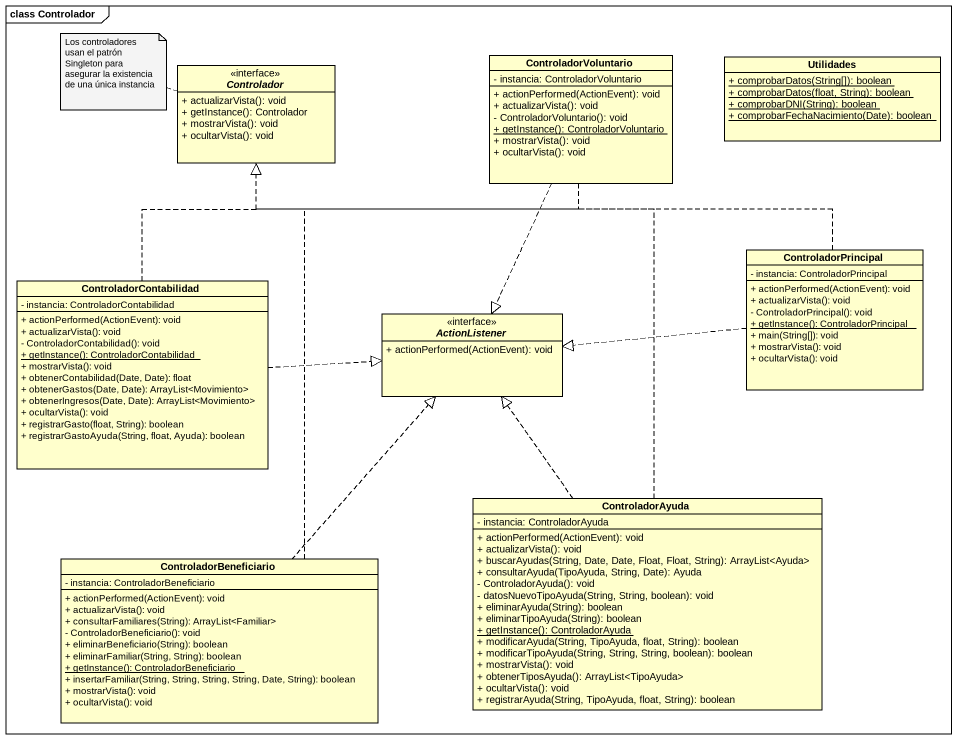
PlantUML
@startuml
mainframe class Controlador
hide circle
hide empty members
skinparam classAttributeIconSize 0
interface Controlador <<interface>> {
  + actualizarVista(): void
  + getInstance(): Controlador
  + mostrarVista(): void
  + ocultarVista(): void
}
class ControladorVoluntario {
  - instancia: ControladorVoluntario
  + actionPerformed(ActionEvent): void
  + actualizarVista(): void
  - ControladorVoluntario(): void
  {static} + getInstance(): ControladorVoluntario
  + mostrarVista(): void
  + ocultarVista(): void
}
class Utilidades {
  {static} + comprobarDatos(String[]): boolean
  {static} + comprobarDatos(float, String): boolean
  {static} + comprobarDNI(String): boolean
  {static} + comprobarFechaNacimiento(Date): boolean
}
class ControladorContabilidad {
  - instancia: ControladorContabilidad
  + actionPerformed(ActionEvent): void
  + actualizarVista(): void
  - ControladorContabilidad(): void
  {static} + getInstance(): ControladorContabilidad
  + mostrarVista(): void
  + obtenerContabilidad(Date, Date): float
  + obtenerGastos(Date, Date): ArrayList<Movimiento>
  + obtenerIngresos(Date, Date): ArrayList<Movimiento>
  + ocultarVista(): void
  + registrarGasto(float, String): boolean
  + registrarGastoAyuda(String, float, Ayuda): boolean
}
class ControladorPrincipal {
  - instancia: ControladorPrincipal
  + actionPerformed(ActionEvent): void
  + actualizarVista(): void
  - ControladorPrincipal(): void
  {static} + getInstance(): ControladorPrincipal
  + main(String[]): void
  + mostrarVista(): void
  + ocultarVista(): void
}
interface ActionListener <<interface>> {
  + actionPerformed(ActionEvent): void
}
class ControladorAyuda {
  - instancia: ControladorAyuda
  + actionPerformed(ActionEvent): void
  + actualizarVista(): void
  + buscarAyudas(String, Date, Date, Float, Float, String): ArrayList<Ayuda>
  + consultarAyuda(TipoAyuda, String, Date): Ayuda
  - ControladorAyuda(): void
  - datosNuevoTipoAyuda(String, String, boolean): void
  + eliminarAyuda(String): boolean
  + eliminarTipoAyuda(String): boolean
  {static} + getInstance(): ControladorAyuda
  + modificarAyuda(String, TipoAyuda, float, String): boolean
  + modificarTipoAyuda(String, String, String, boolean): boolean
  + mostrarVista(): void
  + obtenerTiposAyuda(): ArrayList<TipoAyuda>
  + ocultarVista(): void
  + registrarAyuda(String, TipoAyuda, float, String): boolean
}
class ControladorBeneficiario {
  - instancia: ControladorBeneficiario
  + actionPerformed(ActionEvent): void
  + actualizarVista(): void
  + consultarFamiliares(String): ArrayList<Familiar>
  - ControladorBeneficiario(): void
  + eliminarBeneficiario(String): boolean
  + eliminarFamiliar(String, String): boolean
  {static} + getInstance(): ControladorBeneficiario
  + insertarFamiliar(String, String, String, String, Date, String): boolean
  + mostrarVista(): void
  + ocultarVista(): void
}
ControladorVoluntario .left.|> Controlador
ControladorVoluntario ..|> ActionListener
ControladorContabilidad .up.|> Controlador
ControladorContabilidad .right.|> ActionListener
ControladorPrincipal .left.|> Controlador
ControladorPrincipal .left.|> ActionListener
ControladorAyuda .up.|> Controlador
ControladorAyuda .up.|> ActionListener
ControladorBeneficiario .up.|> Controlador
ControladorBeneficiario .up.|> ActionListener
note left of Controlador
  Los controladores usan el patrón
  Singleton para asegurar la existencia
  de una única instancia
end note
@enduml
